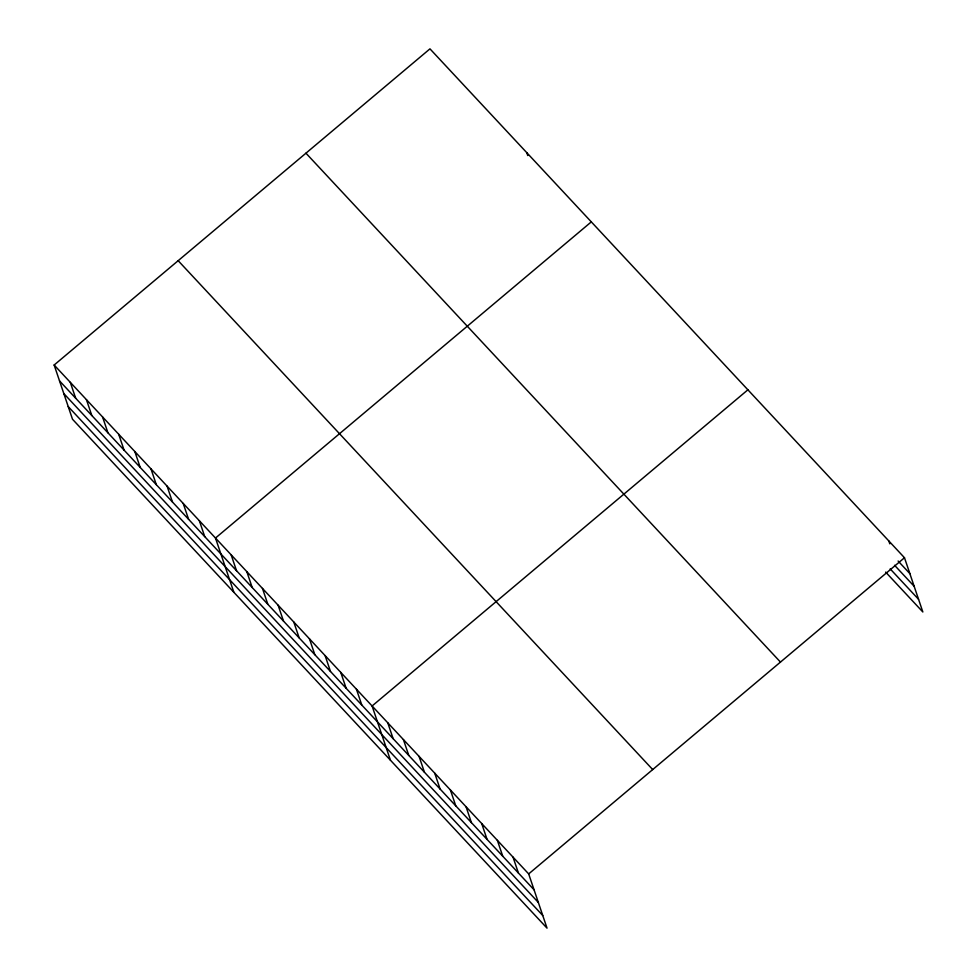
<?xml version="1.0" encoding="UTF-8"?>
<svg xmlns="http://www.w3.org/2000/svg" width="977" height="977" viewBox="0 0 977 977"><rect width="100%" height="100%" fill="white"/><g stroke="black" fill="none" stroke-linecap="round" stroke-linejoin="round"><path stroke-width="1.47" d="M54.15 365.019L528.679 873.914L547.035 928.15L72.518 419.255L54.15 365.019L429.965 48.85L904.482 557.745L922.85 611.981L885.65 572.095M591.305 221.877L215.49 538.046L233.857 592.282M747.893 389.811L372.09 705.98L390.446 760.216M528.679 873.914L904.482 557.745M898.119 561.03L909.868 573.621M894.578 565.292L914.142 586.273M890.181 568.883L918.563 599.316M305.948 153.181L780.464 662.076M178.168 260.688L652.697 769.571M59.536 380.908L534.053 889.791M63.81 393.56L538.339 902.455M68.231 406.603L542.748 915.498M888.826 540.94L889.803 543.835M526.762 152.668L527.739 155.551M513.023 857.122L518.396 872.998M497.354 840.33L502.74 856.206M481.698 823.538L487.071 839.414M466.041 806.733L471.415 822.622M450.385 789.941L455.758 805.83M434.728 773.149L440.102 789.037M419.06 756.357L424.433 772.245M403.403 739.565L408.777 755.453M387.747 722.772L393.12 738.649M356.422 689.188L361.808 705.064M340.765 672.396L346.139 688.272M325.109 655.604L330.482 671.48M309.453 638.799L314.826 654.688M293.784 622.007L299.17 637.896M278.127 605.215L283.501 621.103M262.471 588.423L267.845 604.311M246.815 571.63L252.188 587.519M231.146 554.838L236.532 570.727M199.357 520.741L204.73 536.629M183.224 503.436L188.598 519.324M167.091 486.143L172.465 502.019M150.959 468.838L156.332 484.714M134.826 451.533L140.2 467.421M118.693 434.228L124.067 450.116M102.561 416.935L107.934 432.811M86.428 399.63L91.801 415.506M70.283 382.325L75.669 398.213"/></g></svg>
